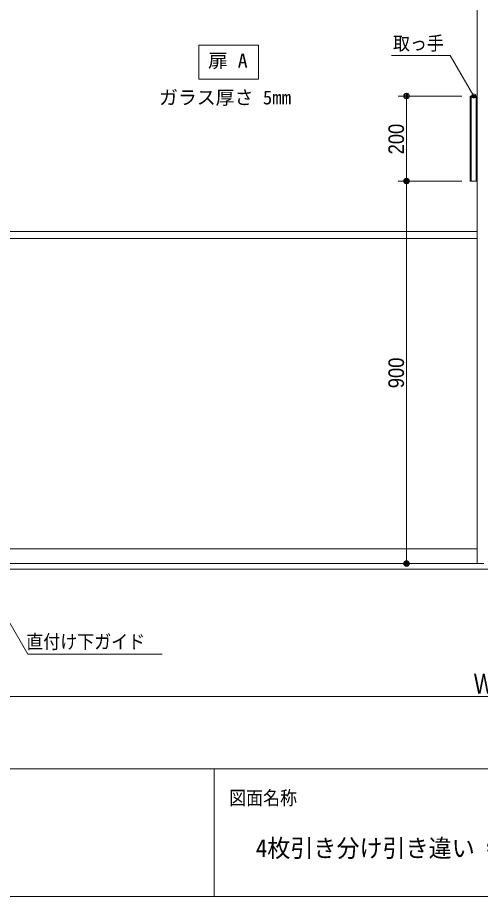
# Model space of a CAD drawing. Units: millimetres, scale not verified. Extents: x -6062 to 6062, y -3045 to 3045.
# Drawn here: x -4400 to -3312, y -2770 to -702 of the extents above; entities that cross this region are included whole.
import ezdxf
from ezdxf.enums import TextEntityAlignment as Align

# ---------------------------------------------------------------- set-up
doc = ezdxf.new("R2010")
doc.units = ezdxf.units.MM
doc.header["$LTSCALE"] = 20
for name, color, linetype, lineweight in [('0-0_2寸法-1', 7, 'Continuous', 9), ('0-1_0', 7, 'Continuous', 9), ('0-3_2寸法-3', 7, 'Continuous', 9), ('0-4_3一般', 7, 'Continuous', 9), ('0-5_1図面枠', 7, 'Continuous', 9)]:
    doc.layers.add(name, color=color, linetype=linetype, lineweight=lineweight)
doc.styles.add('ＭＳ ゴシック', font='')
doc.styles.add('ＭＳ Ｐゴシック', font='')
doc.styles.get('ＭＳ ゴシック').set_extended_font_data('MS Gothic')
doc.styles.get('ＭＳ Ｐゴシック').set_extended_font_data('MS PGothic')

# ---------------------------------------------------------------- blocks, each defined once
blk = doc.blocks.new('_Dot')
at = {"layer": '0-1_0'}
for p, q in [((-10, 0), (-20, 0)), ((9.78, 2), (-9.78, 2)), ((7.99, 6), (-7.99, 6)), ((9.16, -3.98), (-9.16, -3.98)), ((6, -7.98), (-6, -7.98))]:
    blk.add_line(p, q, dxfattribs=at)
for points in [[(10, 0), (9.92, 1.25), (9.69, 2.49), (9.3, 3.68), (8.76, 4.82), (8.09, 5.88), (7.29, 6.85), (6.37, 7.71), (5.36, 8.44), (4.26, 9.05), (3.09, 9.51), (1.87, 9.82), (0.63, 9.98), (-0.63, 9.98), (-1.87, 9.82), (-3.09, 9.51), (-4.26, 9.05), (-5.36, 8.44), (-6.37, 7.71), (-7.29, 6.85), (-8.09, 5.88), (-8.76, 4.82), (-9.3, 3.68), (-9.69, 2.49), (-9.92, 1.25), (-10, 0), (0, 0)], [(-10, 0), (-9.92, -1.25), (-9.69, -2.49), (-9.3, -3.68), (-8.76, -4.82), (-8.09, -5.88), (-7.29, -6.85), (-6.37, -7.71), (-5.36, -8.44), (-4.26, -9.05), (-3.09, -9.51), (-1.87, -9.82), (-0.63, -9.98), (0.63, -9.98), (1.87, -9.82), (3.09, -9.51), (4.26, -9.05), (5.36, -8.44), (6.37, -7.71), (7.29, -6.85), (8.09, -5.88), (8.76, -4.82), (9.3, -3.68), (9.69, -2.49), (9.92, -1.25), (10, 0), (0, 0)]]:
    blk.add_lwpolyline(points, close=True, dxfattribs=at)
blk = doc.blocks.new('グループ-37')
at = {"layer": '0-4_3一般'}
blk.add_line((-79696.5, -40000), (19223.5, -40000), dxfattribs=at)
blk = doc.blocks.new('グループ-38')
at = {"layer": '0-4_3一般'}
for p, q in [((-30640, 6140), (-30640, -39740)), ((-30958, -17740), (-30638, -17740)), ((-30958, -17740), (-30958, -21740)), ((-30918, -21740), (-30918, -17740)), ((-30678, -21740), (-30678, -17740)), ((-30638, -21740), (-30638, -17740)), ((-30958, -21740), (-30638, -21740)), ((-30640, -24120), (-54000, -24120)), ((-30640, -24440), (-54000, -24440)), ((-54000, -39040), (-30640, -39040)), ((-30320, -39740), (-54320, -39740))]:
    blk.add_line(p, q, dxfattribs=at)
blk = doc.blocks.new('グループ-39')
at = {"layer": '0-4_3一般'}
for name in ['グループ-37', 'グループ-38']:
    blk.add_blockref(name, (0, 0), dxfattribs=at)
blk = doc.blocks.new('グループ-96')
at = {"layer": '0-5_1図面枠'}
for p, q in [((-80000, -49400), (80000, -49400)), ((-43000, -49400), (-43000, -55400))]:
    blk.add_line(p, q, dxfattribs=at)
blk.add_lwpolyline([(-80000, 55400), (80000, 55400), (80000, -55400), (-80000, -55400)], close=True, dxfattribs=at)
blk = doc.blocks.new('図面枠')
at = {"layer": '0-5_1図面枠'}
blk.add_blockref('グループ-96', (0, 0), dxfattribs=at)
at = {"layer": '0-5_1図面枠', "style": 'ＭＳ ゴシック', "width": 0.9}
blk.add_text('図面名称', height=650.9, dxfattribs=at).set_placement((-42300.1, -51283.9), align=Align.BOTTOM_LEFT)

msp = doc.modelspace()

# ---------------------------------------------------------------- linework, layer by layer
at = {"layer": '0-0_2寸法-1'}
for p, q in [((-3355.2, -887), (-3505.2, -887)), ((-3485.2, -1074.29), (-3485.2, -899.71)), ((-3355.4, -1087), (-3505.2, -1087)), ((-3355.4, -1087), (-3505.2, -1087)), ((-3485.2, -1099.71), (-3485.2, -1974.29)), ((-3355.2, -1987), (-3505.2, -1987)), ((-5681.79, -2300), (-925.21, -2300))]:
    msp.add_line(p, q, dxfattribs=at)
at = {"layer": '0-3_2寸法-3'}
for p, q in [((-3322.31, -886.01), (-3332.09, -886.01)), ((-3327.03, -882.01), (-3327.37, -882.01)), ((-3327.03, -882.01), (-3327.37, -882.01)), ((-3323.2, -890.01), (-3331.2, -890.01))]:
    msp.add_line(p, q, dxfattribs=at)
msp.add_lwpolyline([(-3973.5, -767), (-3833.5, -767), (-3833.5, -847), (-3973.5, -847)], close=True, dxfattribs=at)
for points in [[(-3327.2, -887), (-3382.44, -791.33), (-3520.96, -791.33)], [(-4495.5, -1993.1), (-4376.05, -2200), (-4060.03, -2200)]]:
    msp.add_lwpolyline(points, dxfattribs=at)
msp.add_circle((-3327.2, -887), 5.01, dxfattribs=at)
msp.add_circle((-3327.2, -887), 5.01, dxfattribs=at)

# ---------------------------------------------------------------- block references
at = {"layer": '0-0_2寸法-1', "xscale": 0.6356201, "yscale": 0.6356201}
for p, rotation in [((-3485.2, -887), 90), ((-3485.2, -1087), 270), ((-3485.2, -1087), 90), ((-3485.2, -1987), 270)]:
    msp.add_blockref('_Dot', p, dxfattribs=dict(at, rotation=rotation))
at = {"layer": '0-4_3一般', "xscale": 0.05, "yscale": 0.05}
msp.add_blockref('グループ-39', (-1787.5, 0), dxfattribs=at)
at = {"layer": '0-5_1図面枠', "xscale": 0.05, "yscale": 0.05}
msp.add_blockref('図面枠', (-1787.5, 0), dxfattribs=at)

# ---------------------------------------------------------------- texts
at = {"layer": '0-0_2寸法-1', "style": 'ＭＳ Ｐゴシック', "width": 0.9}
for s, p in [('200', (-3480.24, -1024.28)), ('900', (-3480.24, -1574.38))]:
    msp.add_text(s, height=36.66, rotation=90, dxfattribs=at).set_placement(p, align=Align.BOTTOM_LEFT)
at = {"layer": '0-0_2寸法-1', "style": 'ＭＳ Ｐゴシック', "width": 0.8}
msp.add_text('W', height=47.17, dxfattribs=at).set_placement((-3326.96, -2307.07), align=Align.BOTTOM_LEFT)
at = {"layer": '0-3_2寸法-3', "style": 'ＭＳ ゴシック'}
for s, width, p in [('取っ手', 0.9, (-3517.1, -788.94)), ('扉 A', 1.05, (-3952.01, -829.87)), ('直付け下ガイド', 0.9, (-4379.5, -2196.83))]:
    msp.add_text(s, height=32.55, dxfattribs=dict(at, width=width)).set_placement(p, align=Align.BOTTOM_LEFT)
msp.add_text('ガラス厚さ 5mm', height=32.55, dxfattribs=at).set_placement((-4067.29, -916.45), align=Align.BOTTOM_LEFT)
at = {"layer": '0-5_1図面枠', "style": 'ＭＳ ゴシック', "width": 0.95}
msp.add_text('4枚引き分け引き違い 特寸', height=41.84, dxfattribs=at).set_placement((-3839.72, -2689.89), align=Align.BOTTOM_LEFT)

doc.saveas('drawing.dxf')
